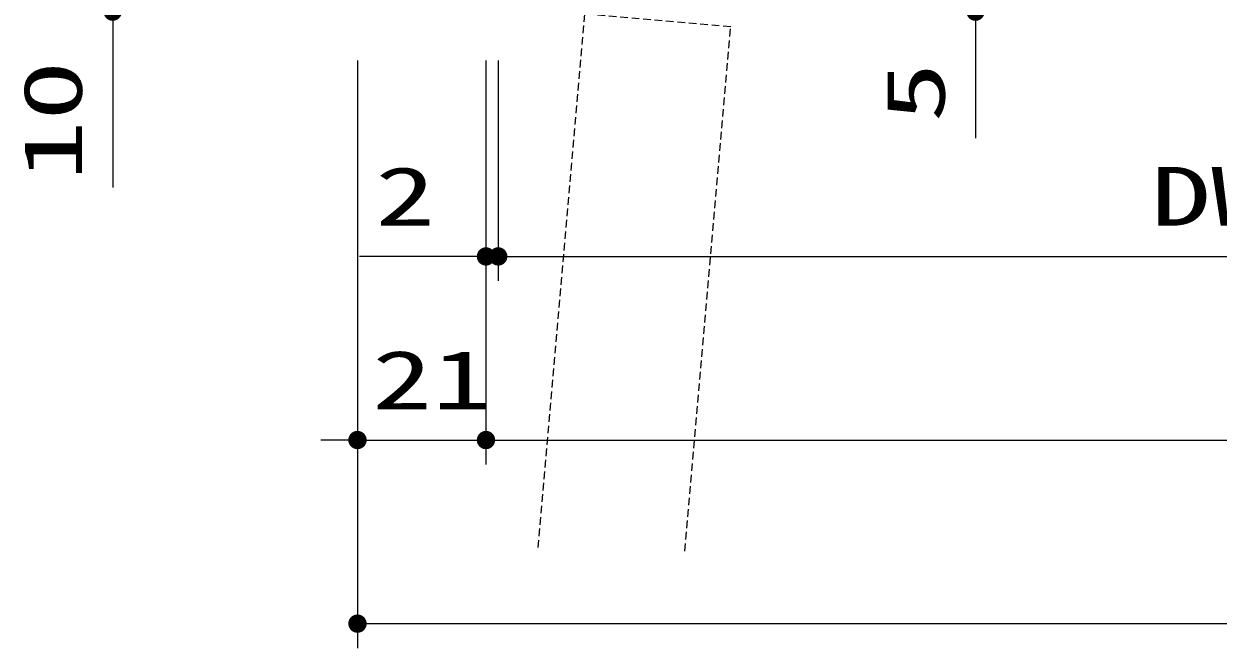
# Model space of a CAD drawing. Units: millimetres, scale not verified. Extents: x -1306 to 1306, y -607 to 607.
# Drawn here: x -856.1 to -660.9, y -423.2 to -321.2 of the extents above; entities that cross this region are included whole.
import ezdxf
from ezdxf.enums import TextEntityAlignment as Align

# ---------------------------------------------------------------- set-up
doc = ezdxf.new("R2010")
doc.units = ezdxf.units.MM
doc.header["$LTSCALE"] = 5
doc.header["$PDMODE"] = 32
doc.header["$PDSIZE"] = 2.5
doc.linetypes.add('USER2', pattern=[0.375, 0.25, -0.125])
for name, color, linetype, lineweight in [('0-2_寸法線', 3, 'Continuous', 13), ('0-7_0', 4, 'Continuous', 25), ('0-8_DEFPOINTS', 7, 'Continuous', 5), ('0-A_点線(黄)', 2, 'USER2', 15)]:
    doc.layers.add(name, color=color, linetype=linetype, lineweight=lineweight)
doc.styles.add('ＭＳ ゴシック', font='')
doc.styles.get('ＭＳ ゴシック').set_extended_font_data('MS Gothic')

# ---------------------------------------------------------------- blocks, each defined once
blk = doc.blocks.new('_DOT')
at = {"layer": '0-7_0', "color": 3}
blk.add_line((-2.5, 0), (-5, 0), dxfattribs=at)
for points in [[(0, 0), (-2.5, 0), (-2.48, 0.313)], [(0, 0), (-2.48, -0.313), (-2.5, 0)], [(0, 0), (-2.48, 0.313), (-2.421, 0.622)], [(0, 0), (-2.421, -0.622), (-2.48, -0.313)], [(0, 0), (-2.421, 0.622), (-2.324, 0.92)], [(0, 0), (-2.324, -0.92), (-2.421, -0.622)], [(0, 0), (-2.324, 0.92), (-2.191, 1.204)], [(0, 0), (-2.191, -1.204), (-2.324, -0.92)], [(0, 0), (-2.191, 1.204), (-2.023, 1.469)], [(0, 0), (-2.023, -1.469), (-2.191, -1.204)], [(0, 0), (-2.023, 1.469), (-1.822, 1.711)], [(0, 0), (-1.822, -1.711), (-2.023, -1.469)], [(0, 0), (-1.822, 1.711), (-1.594, 1.926)], [(0, 0), (-1.594, -1.926), (-1.822, -1.711)], [(0, 0), (-1.594, 1.926), (-1.34, 2.111)], [(0, 0), (-1.34, -2.111), (-1.594, -1.926)], [(0, 0), (-1.34, 2.111), (-1.064, 2.262)], [(0, 0), (-1.064, -2.262), (-1.34, -2.111)], [(0, 0), (-1.064, 2.262), (-0.773, 2.378)], [(0, 0), (-0.773, -2.378), (-1.064, -2.262)], [(0, 0), (-0.773, 2.378), (-0.468, 2.456)], [(0, 0), (-0.468, -2.456), (-0.773, -2.378)], [(0, 0), (-0.468, 2.456), (-0.157, 2.495)], [(0, 0), (-0.157, -2.495), (-0.468, -2.456)], [(0, 0), (-0.157, 2.495), (0.157, 2.495)], [(0, 0), (0.157, -2.495), (-0.157, -2.495)], [(0, 0), (0.157, 2.495), (0.468, 2.456)], [(0, 0), (0.468, 2.456), (0.773, 2.378)], [(0, 0), (0.773, 2.378), (1.064, 2.262)], [(0, 0), (1.064, 2.262), (1.34, 2.111)], [(0, 0), (1.34, 2.111), (1.594, 1.926)], [(0, 0), (1.594, 1.926), (1.822, 1.711)], [(0, 0), (1.822, 1.711), (2.023, 1.469)], [(0, 0), (2.023, 1.469), (2.191, 1.204)], [(0, 0), (2.191, 1.204), (2.324, 0.92)], [(0, 0), (2.324, 0.92), (2.421, 0.622)], [(0, 0), (2.421, 0.622), (2.48, 0.313)], [(0, 0), (2.48, 0.313), (2.5, 0)], [(0, 0), (0.468, -2.456), (0.157, -2.495)], [(0, 0), (0.773, -2.378), (0.468, -2.456)], [(0, 0), (1.064, -2.262), (0.773, -2.378)], [(0, 0), (1.34, -2.111), (1.064, -2.262)], [(0, 0), (1.594, -1.926), (1.34, -2.111)], [(0, 0), (1.822, -1.711), (1.594, -1.926)], [(0, 0), (2.023, -1.469), (1.822, -1.711)], [(0, 0), (2.191, -1.204), (2.023, -1.469)], [(0, 0), (2.324, -0.92), (2.191, -1.204)], [(0, 0), (2.421, -0.622), (2.324, -0.92)], [(0, 0), (2.48, -0.313), (2.421, -0.622)], [(0, 0), (2.5, 0), (2.48, -0.313)]]:
    blk.add_solid(points, dxfattribs=at)

msp = doc.modelspace()

# ---------------------------------------------------------------- linework, layer by layer
at = {"layer": '0-2_寸法線'}
for p, q in [((-841.54, -322.188), (-841.54, -347.95)), ((-700.54, -322.188), (-700.54, -339.855)), ((-801.54, -327.188), (-801.54, -393.188)), ((-801.54, -327.188), (-801.54, -423.188)), ((-780.54, -327.188), (-780.54, -393.188)), ((-780.54, -327.188), (-780.54, -393.188)), ((-780.54, -327.188), (-780.54, -363.188)), ((-778.54, -327.188), (-778.54, -363.188)), ((-778.54, -327.188), (-778.54, -363.188)), ((-783.54, -359.188), (-801.207, -359.188)), ((-778.54, -359.188), (-780.54, -359.188)), ((-775.54, -359.188), (-772.54, -359.188)), ((-775.54, -359.188), (-545.83, -359.188)), ((-804.54, -389.188), (-807.54, -389.188)), ((-801.54, -389.188), (-780.54, -389.188)), ((-777.54, -389.188), (-774.54, -389.188)), ((-777.54, -389.188), (-306.119, -389.188)), ((-798.54, -419.188), (-285.119, -419.188))]:
    msp.add_line(p, q, dxfattribs=at)
at = {"layer": '0-8_DEFPOINTS'}
for p in [(-778.54, -359.188), (-780.54, -389.188)]:
    msp.add_point(p, dxfattribs=at)
at = {"layer": '0-A_点線(黄)'}
msp.add_line((-748.032, -407.323), (-740.54, -321.693), dxfattribs=at)
msp.add_lwpolyline([(-740.54, -321.693), (-764.449, -319.601), (-772.124, -407.323)], dxfattribs=at)

# ---------------------------------------------------------------- block references
at = {"layer": '0-2_寸法線', "xscale": 0.6, "yscale": 0.6}
for p, rotation in [((-841.54, -319.188), 90), ((-700.54, -319.188), 90), ((-778.54, -359.188), 180), ((-778.54, -359.188), 180), ((-780.54, -389.188), 180), ((-780.54, -389.188), 180), ((-801.54, -419.188), 180)]:
    msp.add_blockref('_DOT', p, dxfattribs=dict(at, rotation=rotation))
for p in [(-780.54, -359.188), (-801.54, -389.188)]:
    msp.add_blockref('_DOT', p, dxfattribs=at)

# ---------------------------------------------------------------- texts
at = {"layer": '0-2_寸法線', "style": 'ＭＳ ゴシック', "width": 1.5}
for s, p in [('10', (-843.69, -346.807)), ('5', (-702.69, -337.283))]:
    msp.add_text(s, height=9.604, rotation=90, dxfattribs=at).set_placement(p, align=Align.BOTTOM_LEFT)
for s, p in [('2', (-798.636, -357.038)), ('DW', (-671.875, -357.038)), ('21', (-799.136, -387.038))]:
    msp.add_text(s, height=9.604, dxfattribs=at).set_placement(p, align=Align.BOTTOM_LEFT)

doc.saveas('drawing.dxf')
